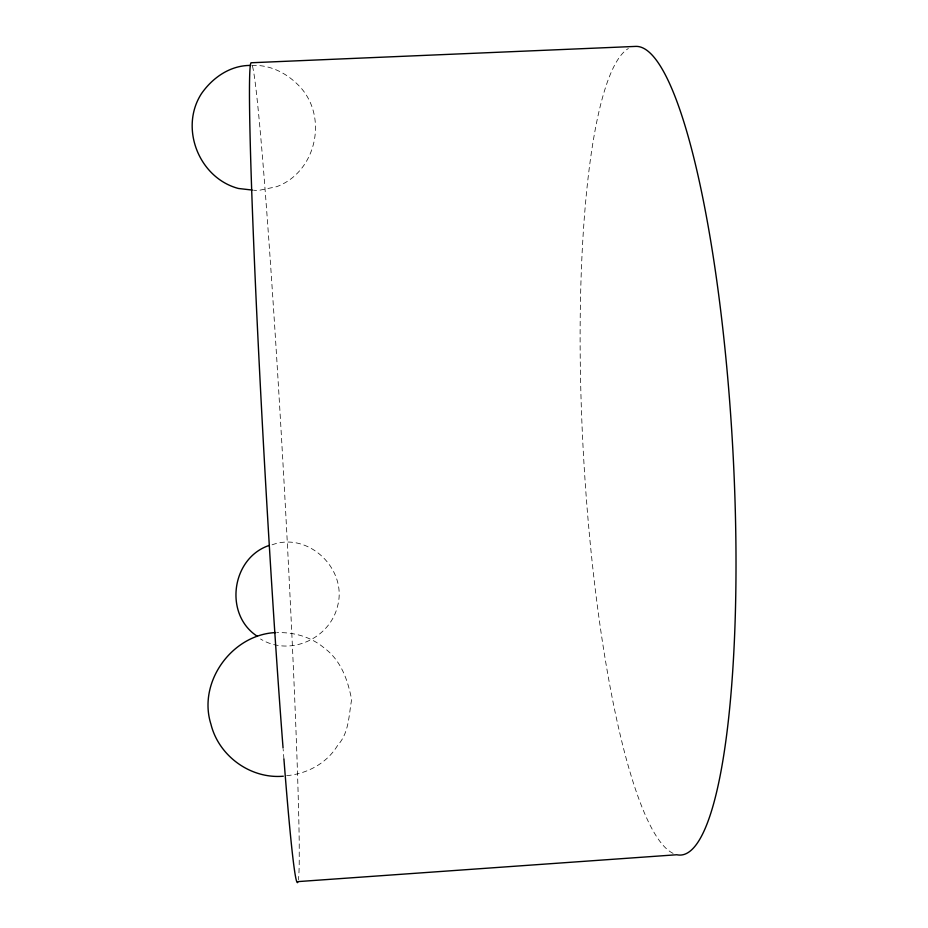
<?xml version="1.0" encoding="UTF-8"?>
<svg xmlns="http://www.w3.org/2000/svg" width="928" height="928" viewBox="0 0 928 928"><rect width="100%" height="100%" fill="white"/><g stroke="black" fill="none" stroke-linecap="round" stroke-linejoin="round"><path stroke-width="0.7" stroke-dasharray="4.64 3.48" d="M272.066 544.829C308.49 531.315 347.698 569.305 337.583 606.088C329.718 638.858 289.687 656.885 260.548 639.009M286.659 775.669C307.11 773.848 326.934 763.268 337.63 745.393C349.206 732.749 348.673 715.534 351.642 699.689C347.71 679.621 341.028 660.295 323.86 647.698C310.834 636.84 293.99 632.119 277.205 632.641M251.743 65.505C271.278 64.276 289.617 74.634 302.064 89.181C327.816 120.42 314.998 172.492 276.648 186.69L257.729 190.623L253.541 190.194M673.09 853.354A405.002 74.704 86.8 0 1 583.341 452.412A405.002 74.704 86.8 0 1 628.372 48.523M283.922 759.069A410.443 9.222 86.8 0 1 283.168 749.372M252.416 66.027A410.443 9.222 86.8 0 1 279.78 408.471A410.443 9.222 86.8 0 1 299.234 843.239L299.234 861.915A410.443 9.222 86.8 0 1 298.398 879.744"/><path stroke-width="1.39" d="M269.306 545.397C231.246 557.972 223.694 614.777 257.439 636.364M275.802 632.56C231.977 634.485 197.513 682.184 210.946 724.234C218.73 755.96 250.467 779.091 283.307 776.214M250.351 65.424C230.26 65.389 212.732 77.511 201.527 93.554C179.208 127.925 198.94 178.048 238.438 188.477L252.149 190.054M283.922 759.069A410.443 9.222 86.8 0 0 298.027 881.6L676.848 854.746A405.002 74.704 86.8 0 0 733.34 459.314A405.002 74.704 86.8 0 0 635.703 46.4L251.012 62.768A410.443 9.222 86.8 0 0 256.499 307.806A410.443 9.222 86.8 0 0 283.063 748.026"/></g></svg>
